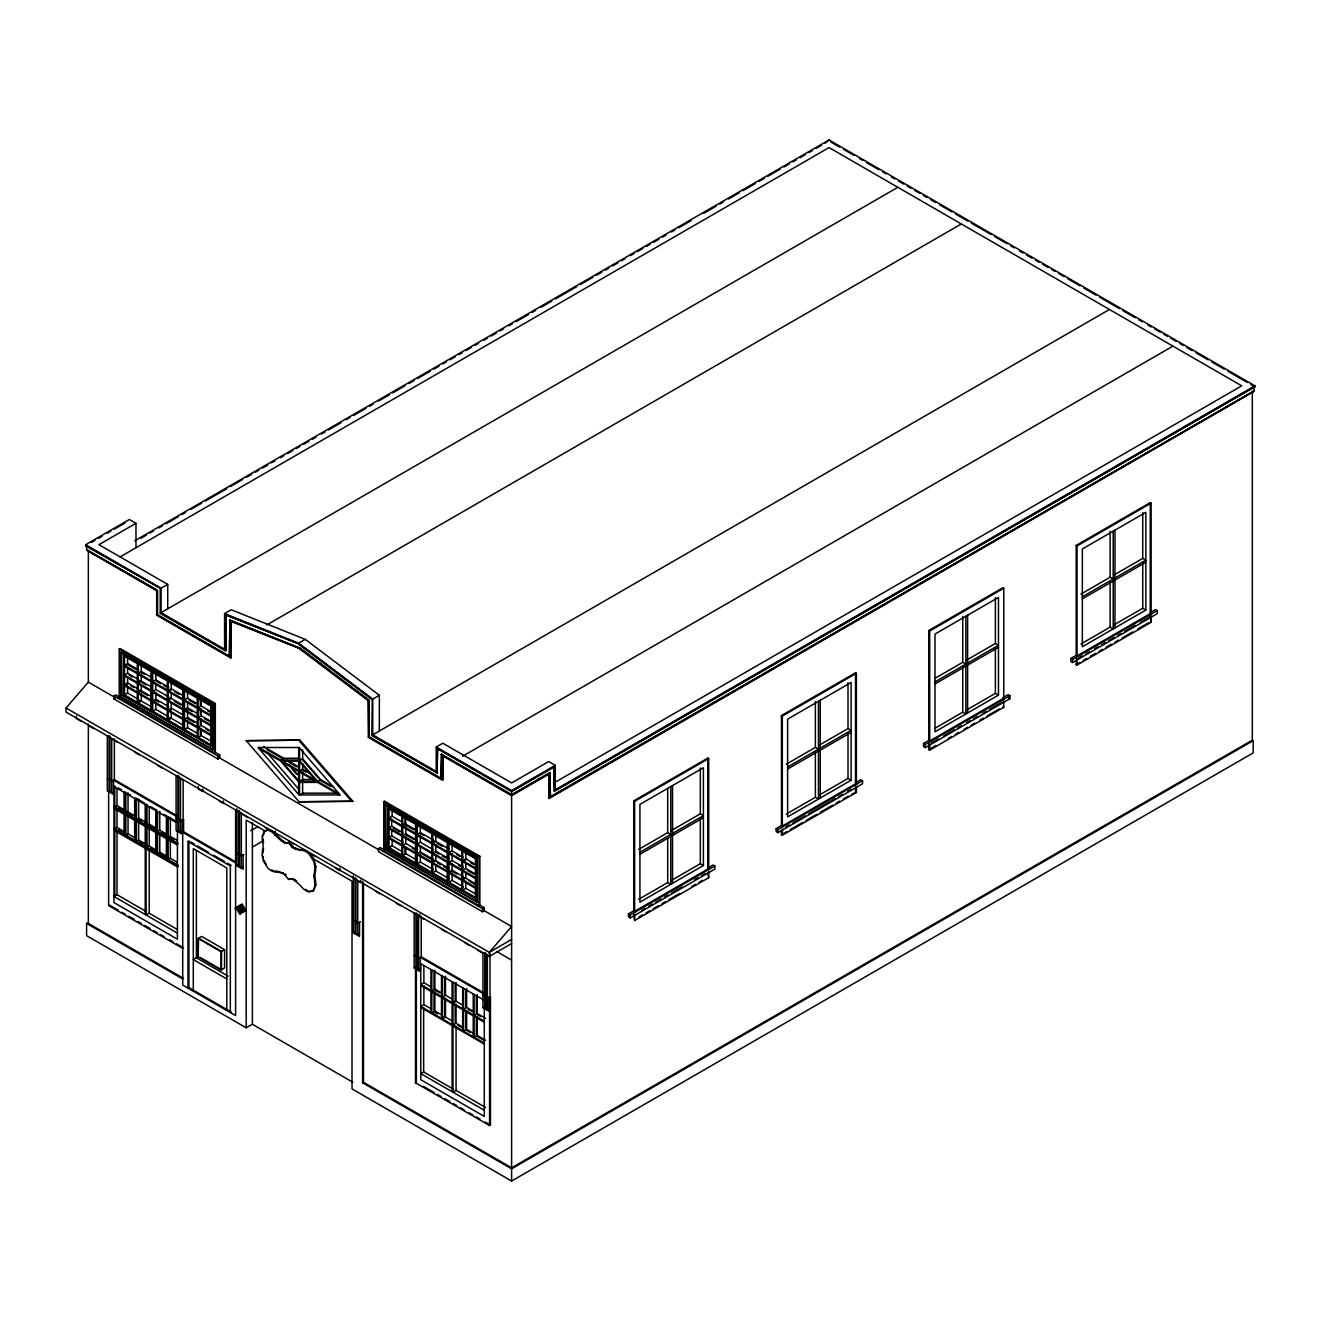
<?xml version="1.0" encoding="UTF-8"?>
<svg xmlns="http://www.w3.org/2000/svg" width="1321" height="1321" viewBox="0 0 1321 1321"><rect width="100%" height="100%" fill="white"/><g stroke="black" fill="none" stroke-linecap="round" stroke-linejoin="round"><path stroke-width="1.5" d="M262.945 836.16L264.993 830.744M275.197 834.707L275.296 835.136A38.392 22.16 60 0 0 281.901 841.246A8.917 5.152 60 0 0 285.22 843.161L288.523 842.765L291.825 846.976A8.917 5.152 60 0 0 295.128 848.875A38.392 22.16 60 0 0 301.749 850.41A12.715 7.348 60 0 1 309.23 854.192L313.804 861.424L314.976 867.203A51.569 29.772 60 0 1 314.596 871.579L314.596 871.612A51.833 29.921 60 0 1 313.771 875.674A51.833 29.921 60 0 1 314.976 885.532L312.928 890.948M315.851 885.02L313.82 890.437L309.23 891.906A12.715 7.348 60 0 1 301.749 887.068A38.392 22.16 60 0 0 295.128 880.958A8.917 5.152 60 0 0 291.825 879.043L288.523 879.423L285.22 875.229A8.917 5.152 60 0 0 281.901 873.313A38.392 22.16 60 0 0 275.296 871.794A12.715 7.348 60 0 1 267.816 867.996L263.242 860.78L262.07 854.984A51.8 29.904 60 0 1 263.275 846.53A51.833 29.921 60 0 1 262.45 841.51A51.569 29.772 60 0 1 262.07 836.672L264.117 831.256L268.708 829.786A12.715 7.348 60 0 1 276.172 834.624A38.392 22.16 60 0 0 282.793 840.734A8.917 5.152 60 0 0 286.096 842.649L289.398 842.27L292.717 846.464A8.917 5.152 60 0 0 296.02 848.379A38.392 22.16 60 0 0 302.625 849.898A12.715 7.348 60 0 1 310.105 853.696L313.82 858.931L315.851 866.692A51.569 29.772 60 0 1 315.471 871.067A51.833 29.921 60 0 1 314.646 875.163A51.833 29.921 60 0 1 315.851 885.02L314.976 885.532M511.607 943.557L489.298 956.437L66.05 712.069L66.05 707.99L88.358 682.131L88.358 550.791M85.716 545.705L160.667 588.456L85.716 545.705L85.716 544.681L129.359 519.483L135.98 523.298L135.98 547.736M91.446 542.386L94.98 540.355M98.497 538.308L102.031 536.276M107.315 533.222L110.848 531.191M114.366 529.16L124.95 523.05M86.592 545.705L86.592 549.767L155.828 589.232M87.483 549.767L87.913 550.527M135.98 523.298L98.943 544.681L167.717 584.394L167.717 608.832M134.709 540.817L829.06 139.96L1254.95 385.848L1254.95 386.855L554.374 791.329L553.945 766.642L554.374 791.329M140.984 538.225L146.334 535.137M149.917 533.073L153.484 531.009M158.85 527.921L162.417 525.857M165.984 523.793L178.484 516.577M182.067 514.513L185.634 512.449M191 509.345L201.7 503.169M205.283 501.105L226.717 488.737M230.283 486.673L242.783 479.44M246.367 477.393L251.717 474.289M255.283 472.224L258.866 470.16M262.433 468.113L267.8 465.009M271.366 462.944L274.933 460.88M280.3 457.793L283.866 455.728M287.433 453.664L292.8 450.577M296.366 448.513L299.933 446.448M303.516 444.384L308.866 441.297M312.45 439.233L316.016 437.168M321.366 434.081L324.949 432.017M328.516 429.952L341.016 422.737M346.383 419.649L349.949 417.585M353.516 415.521L366.033 408.305M369.599 406.241L373.166 404.176M378.533 401.072L389.249 394.896M392.816 392.832L405.316 385.616M408.883 383.552L414.249 380.465M417.816 378.4L430.316 371.184M433.899 369.12L439.249 366.016M442.832 363.952L446.399 361.888M449.966 359.84L455.332 356.736M458.899 354.672L462.466 352.608M466.049 350.56L471.399 347.456M474.966 345.392L478.549 343.328M483.899 340.24L487.482 338.176M491.049 336.112L496.399 333.024M499.982 330.96L503.549 328.896M508.915 325.808L512.482 323.744M516.049 321.68L528.549 314.464M532.132 312.4L535.699 310.336M541.065 307.248L551.782 301.056M555.348 298.992L576.782 286.624M580.348 284.56L592.848 277.344M596.432 275.28L601.782 272.192M605.348 270.128L608.931 268.064M612.498 266L617.865 262.912M621.431 260.848L624.998 258.784M630.365 255.68L633.931 253.615M637.498 251.568L642.865 248.464M646.431 246.4L649.998 244.335M653.581 242.288L658.931 239.184M662.515 237.12L666.081 235.055M671.431 231.968L675.014 229.904M678.581 227.839L691.081 220.624M703.581 213.408L716.098 206.192M719.664 204.128L723.231 202.063M728.598 198.976L739.314 192.783M742.881 190.719L755.381 183.503M758.948 181.439L764.314 178.352M767.881 176.287L780.381 169.071M783.964 167.007L789.314 163.92M792.897 161.856L796.464 159.791M800.031 157.727L805.397 154.64M808.964 152.576L812.531 150.511M816.114 148.447L821.464 145.343M825.047 143.295L829.06 139.96M120.095 556.901L829.06 147.589L1241.723 385.848L554.011 782.891M156.704 615.19L156.704 590.751L157.579 590.239L157.579 614.678L156.704 615.19L230.762 657.957L231.208 621.118L230.762 657.957M85.716 544.681L161.112 588.208L167.717 584.394M160.221 588.72L160.221 613.159L225.924 650.576L225.924 614.711L299.107 643.971L310.485 652.557M161.112 588.208L161.112 612.647L897.834 187.301M119.22 649.04L214.448 704.027L214.448 752.904L119.22 697.917L119.22 649.04L120.095 648.528L215.34 703.515L215.34 752.392L219.748 754.935L219.748 757.99L378.45 849.618M120.987 652.095L213.127 704.787L212.698 749.849L120.987 696.894L120.987 652.095L213.127 704.787M153.616 671.96L211.806 705.546L211.806 746.282L123.183 695.622L123.629 654.638L151.849 670.936L151.403 711.92M124.504 665.338L137.301 672.719L137.301 663.555L124.504 656.174L124.504 665.338L127.592 663.555L138.788 670.011M140.389 680.612L137.301 682.396L124.504 675.014L124.504 666.345L127.592 664.579L135.584 669.186M161.112 612.647L224.587 649.305L224.587 613.588L231.208 609.757L305.283 639.364L379.342 695.292L379.342 731.008M225.924 650.576L225.924 614.711M124.504 675.014L127.592 673.231L138.788 679.688M229.887 619.978L229.441 656.686L229.887 619.978L299.537 647.835L330.333 671.068M138.177 673.231L150.974 680.612L150.974 671.448L138.177 664.067L138.177 673.231L141.264 671.448L150.858 676.979M140.389 690.289L137.301 692.055L137.301 683.403L124.504 676.022L124.504 684.674L127.592 682.891L138.788 689.364M140.389 700.46L137.301 702.244L124.504 694.863L124.504 685.698L127.592 683.915M219.748 757.99L217.982 759.014L113.936 698.941L113.936 695.886L115.687 694.863L120.095 697.405L118.345 698.429M138.177 682.891L150.974 690.289L150.974 681.619L138.177 674.238L138.177 682.891L141.264 681.124L150.858 686.656M113.936 698.941L115.687 697.917M120.987 696.894L213.127 749.585M123.183 695.622L211.806 746.282M124.504 694.863L127.592 693.079L138.788 699.536M152.724 681.619L167.272 690.024L167.272 680.86L152.724 672.455L152.724 681.619L155.812 679.836L168.741 687.316M138.177 692.567L150.974 699.948L150.974 691.296L138.177 683.915L138.177 692.567L141.264 690.784L150.858 696.332M266.908 624.866L961.325 223.959M170.359 697.917L167.272 699.701L167.272 691.048L152.724 682.643L152.724 691.296L155.812 689.512L168.741 696.976M138.177 702.755L150.974 710.137L150.974 700.972L138.177 693.591L138.177 702.755L141.264 700.972L150.858 706.504M168.163 690.536L182.711 698.941L182.711 689.777L168.163 681.372L168.163 690.536L171.251 688.753L182.562 695.292M168.163 691.56L182.711 699.948L182.711 708.601L168.163 700.213L168.163 691.56L171.251 689.777M152.724 700.972L167.272 709.377L167.272 700.724L152.724 692.32L152.724 700.972L155.812 699.189L168.741 706.652M183.157 689.512L183.157 730.249M168.163 700.213L171.251 698.429L182.562 704.952M170.359 717.765L167.272 719.549L167.272 710.384L152.724 701.996L152.724 711.16L155.812 709.377L168.741 716.841M198.133 698.677L198.133 707.841L210.931 715.222L210.931 706.058L184.478 690.784L184.478 699.948L187.565 698.165L197.143 703.713M168.163 709.872L182.711 718.277L182.711 709.625L168.163 701.22L168.163 709.872L171.251 708.106L182.562 714.628M168.163 710.896L182.711 719.301L182.711 728.465L168.163 720.061L168.163 710.896L171.251 709.113M224.587 613.588L298.662 643.195L305.283 639.364M184.478 709.625L197.258 717.006L197.258 708.353L184.478 700.972L184.478 709.625L187.565 707.841L197.143 713.373M225.478 614.959L299.107 643.971M168.163 720.061L171.251 718.277L182.562 724.816M184.478 710.648L197.258 718.03L197.258 726.682L184.478 719.301L184.478 710.648L187.565 708.865L192.354 711.623M299.537 647.835L369.203 700.427L354.622 689.413M230.762 621.365L299.983 648.611L229.441 620.243M198.133 707.841L201.221 706.058L212.417 712.514M184.478 719.301L187.565 717.518L197.143 723.049M123.183 654.902L211.806 705.546M214.448 704.027L215.34 703.515M198.133 717.518L210.931 724.899L210.931 716.246L198.133 708.865L198.133 717.518L201.221 715.734L212.417 722.191M184.478 729.473L197.258 736.87L197.258 727.706L184.478 720.325L184.478 729.473L187.565 727.706L197.143 733.238M198.133 727.194L210.931 734.575L210.931 725.923L198.133 718.541L198.133 727.194L201.221 725.411L212.417 731.867M109.957 779.126L107.315 778.614M176.997 815.784L114.366 779.621L111.724 781.157L109.957 780.133M198.133 737.366L210.931 744.747L210.931 735.582L198.133 728.201L198.133 737.366L201.221 735.582L212.417 742.055M109.957 791.329L109.082 791.84L109.082 735.681M110.848 791.84L109.957 792.352L109.957 736.193M113.49 792.352L111.724 793.376L111.724 738.389M124.95 791.84L124.075 792.352L124.075 813.224L127.163 811.441M125.462 810.467L117.024 805.595L113.936 807.379L134.659 819.334L135.535 818.822L125.842 813.224L125.842 792.352M135.535 797.95L134.659 798.462L134.659 819.334M213.573 753.416L215.34 752.392M136.41 798.462L135.535 798.974L135.535 819.846L145.227 825.443L146.119 824.931L136.41 819.334L136.41 798.462L144.501 803.135M113.936 695.886L217.982 755.959L219.748 754.935M246.201 740.685L299.983 740.173L352.889 801.269L299.107 801.764L246.201 740.685L299.983 740.173M124.075 814.248L124.075 835.12L124.95 834.608L114.811 828.762L114.811 807.874L113.936 808.386L124.075 814.248L128.038 811.953L136.129 816.626M136.129 838.505L128.038 833.848L124.95 835.632L124.95 814.76L125.842 814.248L125.842 835.12L135.535 840.717L134.659 841.229L134.659 820.358L138.622 818.062L146.697 822.735M146.119 804.06L145.227 804.572L145.227 825.443M125.462 832.362L117.024 827.474L113.936 829.258L145.227 847.339L146.119 846.827L136.41 841.229L136.41 820.358M146.697 844.614L138.622 839.958L135.535 841.741L135.535 820.869L145.227 826.467L149.207 824.172L157.282 828.845M442.386 780.133L368.328 737.366L368.328 700.79L368.757 737.118L442.832 779.885L442.832 755.447L442.832 779.885M176.618 821.662L168.163 816.791L167.272 817.303L167.272 838.175L177.427 844.02M437.102 773L437.548 748.313L437.102 773L371.845 735.335L372.291 699.222L313.738 655.018M1254.95 385.848L555.266 789.809L555.266 765.371L548.644 761.557L511.607 782.94L442.832 743.228L436.227 747.042L436.227 771.481L372.737 734.823L372.737 699.106L379.342 695.292M178.748 818.822L176.089 818.31M258.916 747.504L280.597 760.037L283.685 758.254L299.735 758.254M146.994 828.366L146.994 847.339L156.704 852.937L155.812 853.449L146.119 847.851L146.119 826.979L155.812 832.577L159.791 830.282L167.866 834.955M236.492 862.349L183.586 831.801L183.586 819.598L180.498 820.869L178.748 819.846M176.089 775.559L176.089 830.529L182.265 834.096L182.265 819.846L183.586 819.598M157.282 850.724L149.207 846.067L145.227 848.363L145.227 914.545L113.936 896.464L117.024 894.68L146.581 911.754M339.299 793.921L317.618 781.405L299.537 760.549L302.625 758.766L302.625 749.816M146.119 805.083L146.119 825.955L166.396 837.663L167.272 837.151L157.579 831.553L157.579 812.58M178.748 831.041L177.856 831.553L177.856 775.394M178.302 866.427L156.704 853.96L156.704 833.089L166.396 838.686L170.359 836.391L177.13 840.288M179.623 831.553L178.748 832.065L178.748 775.906M182.265 832.065L180.498 833.089L180.498 778.102M183.586 831.801L182.711 832.313L235.617 862.861M299.537 770.969L315.636 780.265L299.537 761.672L299.537 770.969L302.625 769.185L309.064 772.901M156.704 853.96L159.791 852.177L167.866 856.834M188.886 987.596L187.995 988.108L187.995 841.477L188.886 840.965L188.886 987.596L231.208 1012.035M368.328 737.366L369.203 736.854L369.203 700.427M371.845 735.335L437.548 772.752M372.737 734.823L1109.458 309.477M314.695 779.506L302.625 779.506L299.537 781.272L315.636 781.272L299.537 771.992L299.537 794.945L302.625 793.161L338.407 793.161M177.13 862.184L170.359 858.287L167.272 860.07L167.272 839.198L177.427 845.044M317.618 781.405L320.689 779.621L334.048 787.333M352.889 1082.279L252.377 1024.254L246.201 1027.804L86.592 935.664L86.592 923.445L87.483 922.933L183.586 978.432M299.107 801.764L352.889 801.269M250.775 830.694L257.909 826.583M239.58 853.96L236.938 853.449M252.46 847.025L263.176 840.85M275.296 831.058C272.638 835.764 278.137 835.433 275.296 835.136A12.715 7.348 60 0 0 267.816 830.298L265.191 830.595M275.429 835.516L276.172 834.938M243.989 854.456L241.347 855.991L239.58 854.968M146.119 848.858L146.119 915.04L149.207 913.257L177.031 929.323M236.938 808.65L236.938 865.668L238.705 864.644M281.901 841.246L282.793 840.734M239.58 866.18L238.705 866.675L238.705 810.516M243.114 867.187L241.347 868.211L241.347 813.224M285.22 843.161L286.096 842.649M441.511 754.175L441.065 778.862L441.511 754.175L512.053 794.895M288.523 842.765L289.398 842.27M291.825 846.976L292.717 846.464M295.128 848.875L296.02 848.379M383.751 801.764L478.995 856.751L478.995 905.628L383.751 850.641L383.751 801.764L384.642 801.269L479.87 856.239L479.87 905.116L484.279 907.659L484.279 910.714L511.607 926.5L489.298 952.358L489.298 956.437M462.466 756.322L1172.949 346.135M301.749 850.41L302.625 849.898M385.517 804.819L385.963 849.37L477.657 902.309L385.517 849.618L385.517 804.819L477.657 857.511L387.73 805.595M275.296 871.794L276.172 871.282A38.392 22.16 60 0 1 280.531 872.058M387.73 807.626L476.336 858.287L387.73 807.626L387.73 848.346L476.336 899.007L387.73 848.346M281.901 873.313L282.793 872.801A8.917 5.152 60 0 1 283.338 872.983M285.22 875.229L286.096 874.717A8.917 5.152 60 0 0 285.006 873.858M404.92 818.161L404.92 823.66L401.832 825.443L401.832 816.279L389.051 808.898L389.051 818.062L392.139 816.279L401.716 821.811M240.571 906.388L239.068 907.246L239.695 908.336L241.198 907.461L239.96 906.751M288.523 879.423L292.717 878.531L291.825 879.043M239.695 908.336L242.816 912.299M241.875 908.518L242.75 908.006M314.976 867.203L315.851 866.692M241.826 909.987L240.323 910.846L241.561 913.009L243.691 911.787L239.993 905.281M295.128 880.958L296.02 880.447A38.392 22.16 60 0 1 296.581 880.892M389.051 827.739L401.832 835.12L401.832 826.467L389.051 819.086L389.051 827.739L391.693 826.203L402.872 832.659M198.133 938.471L201.667 936.424L224.587 949.667L224.587 967.996L221.069 970.027L198.133 956.784L198.133 938.471L221.069 951.698L224.587 949.667M313.771 875.674L314.646 875.163M402.707 825.955L415.504 833.336L415.504 824.172L402.707 816.791L402.707 825.955L405.795 824.172L416.99 830.628M389.051 837.415L401.832 844.796L401.832 836.127L389.051 828.746L389.051 837.415L391.693 835.879L402.872 842.336M415.933 823.908L415.933 864.644M484.279 910.714L482.512 911.738L378.466 851.665L378.466 848.61L380.233 847.587L384.642 850.13L384.642 801.269M402.707 835.632L415.504 843.013L415.504 834.36L402.707 826.963L402.707 835.632L405.795 833.848L416.99 840.305M228.12 976.136L196.383 957.808L193.295 959.591L226.799 978.944M198.133 956.784L198.579 938.207L221.515 951.45L221.515 969.779L200.346 957.56M382.875 851.153L384.642 850.13M389.051 847.587L401.832 854.968L401.832 845.803L389.051 838.422L389.051 847.587L392.139 845.803L401.716 851.351M434.89 840.965L431.818 842.748L431.818 833.584L417.254 825.196L417.254 834.36L420.342 832.577L433.288 840.04M402.707 845.291L415.504 852.672L415.504 844.02L402.707 836.639L402.707 845.291L405.795 843.508L416.99 849.981M417.254 844.02L431.818 852.425L431.818 843.772L417.254 835.367L417.254 844.02L420.342 842.237L433.288 849.717M436.227 747.042L511.607 790.569L555.266 765.371M513.374 790.057L553.945 766.642M554.374 766.89L511.607 791.593L437.102 748.578M402.707 855.48L415.504 862.861L415.504 853.696L402.707 846.315L402.707 855.48L405.795 853.696L416.99 860.153M511.607 794.648L549.965 772.504L550.411 797.19L549.965 772.504M511.607 795.143L550.411 772.752M549.09 774.023L549.09 798.462L549.09 774.023L511.607 795.655L442.386 755.695M432.694 843.26L447.241 851.665L447.241 842.501L432.694 834.096L432.694 843.26L435.781 841.477L448.711 848.941M434.89 860.318L431.818 862.101L431.818 853.449L417.254 845.044L417.254 853.696L420.342 851.913L433.288 859.377M447.687 842.237L447.687 882.973M192.404 990.651L193.295 990.139L193.295 848.61L226.799 867.947L226.799 1009.475L225.924 1009.987M432.694 852.937L447.241 861.342L447.241 852.672L432.694 844.284L432.694 852.937L435.781 851.153L448.711 858.617M417.254 863.884L431.818 872.273L431.818 863.108L417.254 854.72L417.254 863.884L420.342 862.101L433.288 869.565M555.728 790.041L1254.504 386.607M449.008 852.672L461.789 860.054L461.789 850.906L449.008 843.508L449.008 852.672L452.096 850.906L463.275 857.362M432.694 862.613L447.241 871.001L447.241 862.349L432.694 853.96L432.694 862.613L435.781 860.83L448.711 868.293M549.965 796.926L1254.075 390.933L1254.075 386.855M548.644 798.214L1254.075 390.933M549.09 798.462L1253.183 391.957L1253.183 390.933M449.008 862.349L461.789 869.73L461.789 861.077L449.008 853.696L449.008 862.349L452.096 860.565L463.275 867.022M432.694 872.785L447.241 881.19L447.241 872.025L432.694 863.62L432.694 872.785L435.781 871.001L448.711 878.482M355.976 921.15L353.334 920.638M462.68 860.565L475.461 867.947L475.461 858.782L462.68 851.401L462.68 860.565L465.768 858.782L476.947 865.255M462.68 861.589L475.461 868.97L475.461 877.623L462.68 870.242L462.68 861.589L465.768 859.806M360.385 921.662L357.743 923.197L355.976 922.174M464.876 877.623L461.789 879.406L461.789 870.754L449.008 863.373L449.008 872.025L452.096 870.242L463.275 876.698M478.995 856.751L479.87 856.239M353.334 875.84L353.334 932.857L355.101 931.85M462.68 870.242L465.768 868.458L476.947 874.915M357.743 933.369L355.976 934.393L355.976 878.234M449.008 882.213L461.789 889.594L461.789 880.43L449.008 873.049L449.008 882.213L452.096 880.43L463.275 886.886M359.51 934.393L357.743 935.417L357.743 880.43M462.68 879.918L475.461 887.299L475.461 878.647L462.68 871.266L462.68 879.918L465.768 878.135L476.947 884.591M462.68 890.09L475.461 897.487L475.461 888.323L462.68 880.942L462.68 890.09L465.768 888.323L476.947 894.779M707.808 758.089L707.808 868.046L713.109 864.991L714.876 866.015L714.876 869.069L630.216 917.946L628.449 916.923L628.449 913.868L633.75 910.813L633.75 800.84L707.808 758.089L708.7 758.584L708.7 868.558L634.625 911.325L634.625 801.352L708.7 758.584M855.513 672.818L855.513 782.775L860.797 779.72L862.563 780.744L862.563 783.799L777.92 832.659L776.154 831.652L776.154 828.597L781.438 825.542L781.438 715.569L855.513 672.818L856.388 673.314L856.388 783.287L782.329 826.054L782.329 716.081L856.388 673.314M1004.637 698.71L1002.887 697.686L1008.171 694.631L1009.938 695.655L1009.938 698.71L925.278 747.587L923.528 746.563L923.528 743.508L928.812 740.454L928.812 630.497L1002.887 587.729L1003.762 588.241L1003.762 698.198L929.687 740.965L929.687 631.009L1003.762 588.241M1150.244 502.64L1150.244 612.614L1155.545 609.559L1157.295 610.583L1157.295 613.638L1072.652 662.498L1070.885 661.491L1070.885 658.436L1076.186 655.381L1076.186 545.408L1150.244 502.64L1151.136 503.152L1151.136 613.126L1077.061 655.893L1077.061 545.92L1151.136 503.152M478.103 906.14L479.87 905.116M378.466 848.61L482.512 908.683L484.279 907.659M415.933 954.753L414.183 955.777L417.7 956.784L416.825 957.296L418.592 958.319L421.234 956.784L483.866 992.946M414.183 913.009L414.183 967.996L415.933 966.972M417.7 967.996L415.933 969.003L415.933 912.844M417.7 914.198L417.7 969.003L416.825 969.515L416.825 913.356M638.555 849.486L667.699 832.659L670.787 834.443M671.167 830.661L700.328 813.835L703.399 815.618L639.925 852.26M786.243 764.215L815.387 747.389L818.475 749.172M818.871 745.391L848.016 728.565L851.104 730.331L787.613 766.989M935.334 678.152L962.761 662.316L965.849 664.1M966.245 660.302L995.39 643.476L998.478 645.259L934.987 681.917M1080.974 594.054L1110.119 577.227L1113.207 579.011M1113.603 575.229L1142.748 558.387L1145.835 560.17L1082.345 596.828M639.925 854.307L703.399 817.649M787.613 769.037L851.104 732.379M934.987 683.948L998.478 647.29M1082.345 598.859L1145.835 562.218M430.629 986.655L423.876 982.758L420.788 984.541L430.927 990.387L430.927 969.515M511.607 939.479L489.298 952.358L66.05 707.99M431.818 970.027L431.818 990.899L434.89 989.115L441.363 992.847M430.629 1008.55L423.876 1004.637L420.788 1006.42L430.927 1012.282L430.927 991.411L420.788 985.549M442.386 976.136L442.386 997.008L445.474 995.225L451.947 998.957M444.599 999.535L444.599 1016.609L441.511 1018.392L441.511 997.52L431.818 991.922L431.818 1012.794L434.89 1011.011L441.363 1014.743M462.532 1005.066L456.059 1001.335L452.971 1003.118L452.971 982.246M638.555 899.386L667.699 882.56L670.787 884.343L670.787 786.589M671.167 880.546L700.328 863.719L703.399 865.503L703.399 767.749L639.925 804.406L639.925 902.16L703.399 865.503M786.243 814.116L815.387 797.29L818.475 799.073L818.475 701.319M818.871 795.275L848.016 778.449L851.104 780.232L851.104 682.478L787.613 719.136L787.613 816.89L851.104 780.232M935.334 728.036L962.761 712.201L965.849 713.984L965.849 616.23M966.245 710.203L995.39 693.36L998.478 695.143L998.478 597.406L934.987 634.063L934.987 731.801L998.478 695.143M1080.974 643.954L1110.119 627.128L1113.207 628.895L1113.207 531.158M1113.603 625.114L1142.748 608.287L1145.835 610.071L1145.835 512.317L1082.345 548.975L1082.345 646.729L1145.835 610.071M442.386 1018.904L452.096 1024.502L452.096 1003.63L442.386 998.032L442.386 1018.904L445.474 1017.12L451.947 1020.852M463.555 988.356L463.555 1009.227L466.643 1007.444L473.116 1011.176M628.449 913.868L630.216 914.892L714.876 866.015M776.154 828.597L777.92 829.605L862.563 780.744M923.528 743.508L925.278 744.532L1009.938 695.655M1070.885 658.436L1072.652 659.443L1157.295 610.583M415.504 966.724L415.504 1082.791L489.563 1125.558L490.454 1125.046L490.454 996.761L487.366 998.032L485.6 997.008L486.475 996.496L482.958 995.473L484.724 994.465L420.342 957.296L420.342 971.546L414.183 967.996M482.958 952.722L482.958 1007.692L489.133 1011.259L489.133 997.008L490.454 996.761M641.676 910.301L645.209 908.27M648.743 906.223L652.26 904.191M655.794 902.16L661.078 899.106M664.612 897.058L668.129 895.027M671.662 892.996L682.247 886.886M694.582 879.753L698.115 877.722M701.649 875.691L705.166 873.643M785.846 827.062L789.38 825.031M792.914 823L805.249 815.866M808.782 813.835L835.235 798.561M838.752 796.513L842.286 794.482M847.57 791.428L851.104 789.397M931.454 742.996L938.504 738.934M943.805 735.88L954.389 729.77M957.907 727.722L961.44 725.691M966.724 722.637L970.258 720.606M973.775 718.574L977.309 716.527M982.593 713.472L986.127 711.441M989.66 709.41L1001.995 702.277M1078.828 657.924L1082.345 655.893M1085.879 653.845L1089.412 651.814M1094.696 648.76L1098.23 646.729M1101.747 644.681L1105.281 642.65M1108.798 640.619L1114.098 637.564M1117.616 635.517L1121.149 633.486M1124.683 631.455L1135.251 625.345M1140.551 622.29L1151.136 616.18L1152.011 616.692M639.034 916.923L642.567 914.892M646.085 912.844L649.618 910.813M653.152 908.782L658.436 905.727M661.97 903.68L665.487 901.649M669.02 899.618L679.605 893.508M691.94 886.374L695.473 884.343M698.991 882.296L702.524 880.265M781.438 830.628L781.438 834.707L786.738 831.652M790.255 829.605L802.607 822.488M806.14 820.44L816.708 814.347M820.242 812.299L832.593 805.183M836.11 803.135L839.644 801.104M843.161 799.073L848.462 796.018M851.979 793.971L856.388 792.451L856.388 786.342L857.279 786.854M928.812 743.508L928.812 749.618L935.862 745.556M948.214 738.422L951.731 736.391M955.265 734.344L958.798 732.313M964.082 729.258L967.616 727.227M971.133 725.179L974.667 723.148M979.951 720.094L983.485 718.063M987.002 716.015L999.353 708.898M1076.186 660.467L1076.186 664.546L1079.703 662.498M1083.237 660.467L1086.754 658.436M1090.287 656.388L1095.571 653.334M1099.105 651.303L1102.639 649.272M1106.156 647.224L1111.456 644.169M1114.974 642.138L1118.507 640.107M1122.024 638.06L1132.609 631.95M1137.909 628.895L1148.477 622.802M452.971 1025.013L462.68 1030.611L462.68 1009.739L452.971 1004.142L452.971 1025.013L456.059 1023.23L462.532 1026.962M482.958 1007.692L484.724 1006.685M633.75 914.016L634.625 920.489L708.7 877.722L708.7 871.612L709.575 872.124M781.438 834.707L782.329 835.219L856.388 792.451M928.812 749.618L929.687 750.13L1003.762 707.362L1003.762 701.253M1076.186 664.546L1077.061 665.041L1151.136 622.29L1151.136 616.18M486.475 1007.692L484.724 1008.716L484.724 952.557M474.14 994.465L474.14 1015.337L477.228 1013.554L485.666 1018.425M486.475 953.911L486.475 1008.716L485.6 1009.227L485.6 953.068M362.598 881.256L362.598 1082.791L363.473 1082.279L512.498 1168.325M463.555 1031.123L473.248 1036.721L473.248 1015.849L463.555 1010.251L463.555 1031.123L466.643 1029.34L473.116 1033.072M484.279 1022.206L474.14 1016.361L474.14 1037.233L477.228 1035.449L485.666 1040.321M453.219 1089.049L423.661 1071.975L420.788 1073.626L452.096 1091.707L452.096 1025.525M415.504 1082.791L416.379 1082.279L416.379 968.243M452.971 1026.021L452.971 1092.203L456.059 1090.419L485.633 1107.493M313.209 858.782L352.013 881.19L352.013 1088.9L511.607 1181.04L1253.183 752.904L1253.183 740.685L1252.308 740.173L511.607 1167.814L511.607 790.569M362.598 1082.791L511.607 1168.821L1253.183 740.685M312.747 891.097L310.105 891.394A12.715 7.348 60 0 1 308.619 891.031M280.597 760.037L298.662 760.037L298.662 747.504M299.537 782.412L317.618 782.412L339.299 794.945M830.826 142.008L839.727 147.143M843.293 149.19L853.977 155.366M859.311 158.437L862.877 160.502M866.427 162.549L878.894 169.749M882.461 171.813L886.011 173.86M891.361 176.948L894.911 178.996M898.478 181.06L903.812 184.131M907.378 186.195L910.945 188.243M914.495 190.307L919.845 193.394M923.396 195.442L926.962 197.506M930.529 199.554L935.862 202.641M939.429 204.689L951.88 211.888M955.446 213.936L967.897 221.135M971.463 223.199L991.047 234.494M994.614 236.558L1007.064 243.741M1010.631 245.805L1014.181 247.853M1019.531 250.94L1023.081 253.005M1026.648 255.052L1031.982 258.14M1035.548 260.187L1039.115 262.252M1042.665 264.299L1048.015 267.387M1051.566 269.434L1055.132 271.499M1058.699 273.546L1064.032 276.634M1067.599 278.698L1080.05 285.881M1083.616 287.945L1096.083 295.144M1099.633 297.192L1119.217 308.503M1122.784 310.551L1135.234 317.75M1138.801 319.798L1142.351 321.862M1147.701 324.949L1151.268 326.997M1154.818 329.045L1160.168 332.132M1163.718 334.196L1167.285 336.244M1170.835 338.308L1176.185 341.379M1179.736 343.443L1183.302 345.491M1186.869 347.555L1192.203 350.643M1195.769 352.69L1208.22 359.89M1211.786 361.937L1224.253 369.137M1227.803 371.184L1247.387 382.496M1250.954 384.56L1254.95 386.855M1076.186 545.408L1077.061 545.92M1150.244 612.614L1152.011 613.638M1151.136 622.29L1150.244 615.669M1076.186 655.381L1077.936 656.388M1076.186 658.436L1077.936 659.443M928.812 630.497L929.687 631.009M1008.171 697.686L1009.938 698.71M1002.887 700.741L1004.637 701.765M1002.887 706.851L1003.762 707.362M928.812 740.454L930.578 741.477M781.438 715.569L782.329 716.081M855.513 782.775L857.279 783.799M781.438 825.542L783.204 826.55M783.204 829.605L782.329 829.109L782.329 835.219M633.75 800.84L634.625 801.352M707.808 868.046L709.575 869.069M708.7 877.722L707.808 873.131M437.548 748.313L509.856 790.057M86.592 549.767L157.133 590.504L157.133 614.942L231.208 657.693M441.065 754.423L512.053 795.407M87.483 550.791L156.704 590.751M160.221 613.159L225.478 650.824M157.579 614.678L229.887 656.421M369.203 736.854L441.511 778.614M633.75 910.813L635.517 911.837M635.517 914.892L634.625 914.38L634.625 920.489M141.264 672.455L144.468 674.304M155.812 680.86L160.667 683.667M163.903 685.533L167.14 687.399M174.488 691.643L179.326 694.433M189.151 700.113L195.558 703.796M207.612 710.764L210.815 712.613M405.795 825.196L413.787 829.803M420.342 833.584L423.579 835.45M437.4 843.425L442.238 846.233M456.884 854.687L460.088 856.536M470.557 862.58L473.744 864.413M184.478 699.948L197.258 707.329L197.258 698.165M389.051 818.062L401.832 825.443M417.254 834.36L431.818 842.748M124.504 666.345L137.301 673.743L137.301 682.396M263.672 746.695L283.685 758.254M287.268 760.318L298.529 766.824M267.007 749.634L283.685 759.261M288.87 762.267L296.928 766.907M302.625 770.209L305.845 772.058M320.689 780.645L330.712 786.424M258.916 748.528L280.597 761.045L298.662 781.916M129.194 675.163L132.397 677.013M141.264 682.131L146.053 684.905M174.488 701.302L180.944 705.051M204.425 718.591L210.815 722.29M405.795 834.855L413.787 839.479M435.781 852.177L439.018 854.043M442.238 855.909L445.474 857.775M458.486 865.272L461.69 867.121M467.353 870.407L473.744 874.089M393.295 828.151L399.685 831.834M152.724 691.296L167.272 699.701M130.796 685.764L133.999 687.614M141.264 691.808L147.655 695.507M155.812 700.213L159.048 702.078M187.565 718.541L193.956 722.224M206.026 729.192L209.213 731.041M412.185 848.231L415.388 850.063M420.342 852.937L431.67 859.476M437.4 862.778L440.636 864.644M443.856 866.51L447.092 868.376M452.096 871.266L456.884 874.023M468.955 880.991L475.345 884.69M124.504 684.674L137.301 692.055M417.254 853.696L431.818 862.101M449.008 872.025L461.789 879.406M124.504 685.698L137.301 693.079L137.301 702.244M152.724 711.16L167.272 719.549M88.358 682.131L113.986 696.927M496.663 951.467L511.607 960.103M80.812 721.101L76.403 718.558L76.403 716.015M89.415 726.071L93.824 728.614M112.78 739.562L117.189 742.105M134.825 752.293L139.233 754.836M158.19 765.784L162.599 768.327M178.913 777.739L183.322 780.282M219.038 800.906L223.447 803.449L223.447 800.906M243.295 814.908L247.704 817.451M265.339 827.64L269.748 830.182M289.134 841.378L293.543 843.921M311.178 854.109L315.587 856.652M335.435 868.112L339.844 870.655L339.844 868.112M356.158 880.067L360.567 882.61L360.567 880.067M375.56 891.262L379.969 893.822M396.283 903.234L400.692 905.777M424.058 919.267L419.649 916.724L419.649 914.182M441.693 929.456L446.102 931.999M465.058 942.946L469.467 945.489M478.053 950.46L482.462 953.002M265.604 831.305L246.201 820.093L246.201 1027.804M281.472 840.47L286.756 843.525M292.057 846.579L295.574 848.61M176.122 816.295L113.49 780.133L113.49 794.383L107.315 790.833L107.315 735.847M118.196 787.943L121.565 789.892M127.443 793.294L130.68 795.159M150.231 806.437L156.704 810.169L155.812 810.681L155.812 831.553L156.704 831.041L146.994 825.443L146.994 804.572M164.052 814.413L167.272 816.279L166.396 816.791L166.396 837.663M175.726 822.174L113.936 786.507L113.936 902.573L177.427 939.231L177.427 831.107M484.279 1000.311L420.788 963.67L420.788 1079.736L484.279 1116.394L484.279 1006.42M418.592 968.491L420.342 969.515L418.592 970.539L418.592 915.552M487.366 1008.204L489.133 1009.227L487.366 1010.251L487.366 955.265M356.868 933.881L355.101 933.881L355.101 877.722M416.825 968.491L417.7 969.003M485.6 1008.204L486.475 1008.716M236.938 865.668L243.114 869.235L243.114 854.968M353.334 932.857L359.51 936.424L359.51 922.174M190.653 841.989L194.17 844.02M197.704 846.067L208.289 852.177M213.573 855.232L224.157 861.342M227.674 863.373L231.208 865.404M187.995 841.477L230.333 865.916L230.333 1012.53M118.708 807.577L123.778 810.516M128.038 812.976L132.893 815.767M138.622 819.086L141.859 820.952M149.207 825.196L155.663 828.928M161.393 832.23L164.63 834.096M170.359 837.415L173.745 839.363M434.89 990.139L439.744 992.93M468.261 1009.393L471.498 1011.259M477.228 1014.578L480.596 1016.526M124.95 812.712L114.811 806.867L114.811 785.995M178.302 843.525L168.163 837.663L168.163 816.791M431.818 990.899L441.511 996.496L441.511 975.625M442.386 997.008L462.68 1008.716L462.68 987.844M463.555 1009.227L473.248 1014.825L473.248 993.953M474.14 1015.337L484.279 1021.183M124.95 814.76L134.659 820.358M118.758 829.505L122.242 831.52M139.63 841.56L143.097 843.558M150.941 848.082L154.425 850.097M159.643 853.102L166.595 857.114M457.793 1025.245L461.277 1027.259M466.495 1030.264L469.979 1032.279M476.931 1036.291L483.882 1040.304M434.097 1011.82L437.565 1013.818M178.302 865.404L168.163 859.558L168.163 838.686M431.818 1012.794L441.511 1018.392M474.14 1037.233L484.279 1043.078M177.427 866.939L113.936 830.282L114.811 829.77L114.811 895.952M420.788 1007.444L484.279 1044.102M146.119 915.04L177.427 933.121M452.971 1092.203L484.279 1110.284M109.527 905.116L118.345 910.202M121.862 912.25L125.396 914.281M128.913 916.312L134.214 919.366M137.731 921.414L141.264 923.445M144.798 925.476L150.082 928.531M153.616 930.578L157.133 932.609M160.667 934.641L164.2 936.688M169.484 939.743L173.018 941.774M176.535 943.805L183.586 947.884M423.43 1086.357L434.015 1092.467M437.548 1094.498L441.065 1096.529M444.599 1098.577L449.883 1101.631M453.417 1103.662L456.934 1105.694M460.468 1107.741L464.001 1109.772M469.285 1112.827L472.819 1114.858M476.336 1116.906L479.87 1118.937M485.154 1121.991L490.454 1125.046M182.711 948.395L108.636 905.628L108.636 791.593M86.592 923.445L182.711 978.944M298.662 643.195L372.737 699.106M298.662 644.219L371.845 699.47M333.569 673.512L351.386 686.97M299.537 648.859L368.328 700.79M299.107 740.685L352.013 801.764M302.625 758.766L320.689 779.621M302.625 759.905L318.724 778.482M289.679 765.057L299.074 775.889M291.429 768.211L296.581 774.172M298.662 780.777L282.562 762.184L298.662 771.481L298.662 794.433M267.304 752.871L299.107 789.595M242.123 905.496L242.75 906.569M243.378 907.643L245.244 910.896M241.248 904.555L244.979 911.044M241.248 905.991L241.875 907.081M242.486 908.154L244.368 911.391L245.871 910.532L242.123 904.043L237.83 906.536L239.695 909.773L241.198 908.898L242.453 911.061M239.068 905.81L239.695 906.9M240.323 909.409L241.561 911.573M240.571 913.587L237.466 908.188L235.65 909.228L235.022 908.154L237.466 906.751L241.198 913.224L239.695 914.099L235.914 907.643M236.575 907.246L240.323 913.736M265.356 862.894L266.066 864.149M264.117 860.268L264.993 862.25M263.077 856.338L263.473 858.287M1252.308 391.957L1252.308 740.173M1142.748 512.531L1142.748 558.387M1142.748 562.416L1142.748 608.287M1114.974 530.134L1114.974 627.888M1110.119 531.372L1110.119 577.227M1110.119 581.257L1110.119 627.128M1077.061 658.931L1077.061 665.041M1072.652 659.443L1072.652 662.498M995.39 597.62L995.39 643.476M995.39 647.505L995.39 693.36M967.616 615.223L967.616 712.96M962.761 616.445L962.761 662.316M962.761 666.345L962.761 712.201M929.687 744.02L929.687 750.13M925.278 744.532L925.278 747.587M855.513 785.83L855.513 791.94M848.016 682.693L848.016 728.565M848.016 732.594L848.016 778.449M820.242 700.295L820.242 798.049M815.387 701.534L815.387 747.389M815.387 751.418L815.387 797.29M777.92 829.605L777.92 832.659M700.328 767.963L700.328 813.835M700.328 817.864L700.328 863.719M672.538 785.566L672.538 883.32M667.699 788.802L667.699 832.659M667.699 838.686L667.699 882.56M630.216 914.892L630.216 917.946M511.607 1168.821L511.607 1181.04M490.008 953.729L490.008 996.496M489.563 997.256L489.563 1125.558M482.512 908.683L482.512 911.738M477.228 857.775L477.228 902.573M477.228 994.581L477.228 1013.554M477.228 1016.476L477.228 1035.449M476.336 995.968L476.336 1013.042M476.336 1017.864L476.336 1034.937M475.907 858.534L475.907 899.254M466.643 988.471L466.643 1007.444M466.643 1010.367L466.643 1029.34M465.768 853.283L465.768 858.782M465.768 863.274L465.768 868.458M465.768 872.933L465.768 878.135M465.768 880.991L465.768 888.323M465.768 989.858L465.768 1006.932M465.768 1011.754L465.768 1028.828M456.059 982.362L456.059 1001.335M456.059 1004.257L456.059 1023.23M456.059 1026.252L456.059 1090.419M455.184 983.749L455.184 1000.823L452.096 1002.606L452.096 981.734M455.184 1005.644L455.184 1022.718M452.096 843.574L452.096 850.906M452.096 853.647L452.096 860.565M452.096 863.323L452.096 870.242M452.096 873.098L452.096 880.43M445.474 976.252L445.474 995.225M445.474 998.148L445.474 1017.12M444.599 977.639L444.599 994.713M435.781 835.978L435.781 841.477M435.781 844.235L435.781 851.153M435.781 855.628L435.781 860.83M435.781 865.503L435.781 871.001M434.89 970.142L434.89 989.115M434.89 992.038L434.89 1011.011M434.015 971.529L434.015 988.603M434.015 993.425L434.015 1010.499M423.876 965.684L423.876 982.758M423.876 985.664L423.876 1004.637M423.661 1007.791L423.661 1071.975M421.234 916.064L421.234 956.784M420.342 827.078L420.342 832.577M420.342 835.318L420.342 842.237M420.342 846.728L420.342 851.913M420.342 854.77L420.342 862.101M405.795 816.84L405.795 824.172M405.795 826.913L405.795 833.848M405.795 836.589L405.795 843.508M405.795 848.198L405.795 853.696M404.92 847.686L404.92 853.184M392.139 808.947L392.139 816.279M392.139 840.305L392.139 845.803M391.693 819.284L391.693 826.203M391.693 830.694L391.693 835.879M388.159 807.379L388.159 848.099M363.473 882.791L363.473 1082.279M302.625 763.621L302.625 769.185M302.625 772.058L302.625 779.506M302.625 780.645L302.625 793.161M299.537 748.016L299.537 760.549M252.377 822.702L252.377 1024.254M239.58 811.028L239.58 867.187M235.617 809.922L235.617 1015.585L182.711 985.053L182.711 820.093M221.069 951.698L221.069 970.027M217.982 755.959L217.982 759.014M212.698 705.051L212.698 749.849M211.36 705.81L211.36 746.53M202.724 788.951L202.724 791.494L198.315 788.951L198.315 786.391M201.221 698.726L201.221 706.058M201.221 708.816L201.221 715.734M201.221 718.492L201.221 725.411M201.221 728.251L201.221 735.582M200.346 700.047L200.346 705.546M200.346 710.038L200.346 715.222M200.346 719.714L200.346 724.899M200.346 729.588L200.346 735.087M196.383 850.939L196.383 957.808M187.565 690.833L187.565 698.165M187.565 702.656L187.565 707.841M187.565 710.599L187.565 717.518M187.565 720.374L187.565 727.706M183.157 780.645L183.157 819.334M171.251 681.421L171.251 688.753M171.251 693.228L171.251 698.429M171.251 702.904L171.251 708.106M171.251 710.946L171.251 718.277M170.359 817.418L170.359 836.391M170.359 839.314L170.359 858.287M166.396 838.686L166.396 859.558L167.272 859.046L157.579 853.449L157.579 832.577M159.791 811.309L159.791 830.282M159.791 835.103L159.791 852.177M156.704 811.193L156.704 832.065M155.812 672.505L155.812 679.836M155.812 684.328L155.812 689.512M155.812 692.27L155.812 699.189M155.812 702.045L155.812 709.377M155.812 832.577L155.812 853.449M149.207 807.098L149.207 824.172M149.207 827.095L149.207 846.067M149.207 849.089L149.207 913.257M145.227 826.467L145.227 847.339M141.264 665.949L141.264 671.448M141.264 674.189L141.264 681.124M141.264 685.599L141.264 690.784M141.264 693.641L141.264 700.972M138.622 799.089L138.622 818.062M138.622 820.985L138.622 839.958M128.038 792.98L128.038 811.953M128.038 814.875L128.038 833.848M127.592 658.056L127.592 663.555M127.592 668.03L127.592 673.231M127.592 677.706L127.592 682.891M127.592 685.748L127.592 693.079M124.95 792.864L124.95 813.736M123.629 654.638L123.629 695.374M121.433 651.847L121.433 696.646M117.024 788.505L117.024 805.595M117.024 808.502L117.024 827.474M117.024 832.511L117.024 894.68M114.366 738.901L114.366 779.621M88.358 723.958L88.358 923.445M276.172 871.282A12.715 7.348 60 0 1 274.751 871.166M273.265 870.704A12.715 7.348 60 0 1 271.713 869.928M282.215 872.603A38.392 22.16 60 0 1 282.793 872.801M307.083 890.354A12.715 7.348 60 0 1 305.547 889.347M263.028 852.986A51.8 29.904 60 0 1 263.556 848.693M263.094 838.554A51.569 29.772 60 0 0 263.325 840.949L263.341 840.998A51.833 29.921 60 0 0 263.556 842.649M294.088 879.076A8.917 5.152 60 0 1 295.194 879.786M299.107 747.504L258.024 747.504L299.107 794.945L340.174 794.945L299.107 747.504M298.662 761.177L282.562 761.177L298.662 770.457L298.662 761.177"/></g></svg>
